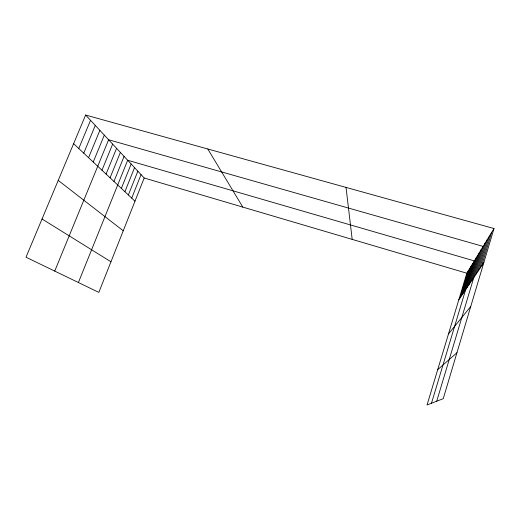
<?xml version="1.0" encoding="UTF-8"?>
<svg xmlns="http://www.w3.org/2000/svg" width="520" height="520" viewBox="0 0 520 520"><rect width="100%" height="100%" fill="white"/><g stroke="black" fill="none" stroke-linecap="round" stroke-linejoin="round"><path stroke-width="0.78" d="M436.722 401.213L483.132 246.402L108.615 139.75L54.724 271.089M475.657 274.775L485.147 243.094M477.581 271.908L487.234 239.655M479.583 268.938L489.404 236.093M481.663 265.85L491.654 232.388M494 228.534L443.235 398.691L427.043 404.963L466.824 273.214L494 228.534L85.631 115.037L26 257.218L98.82 292.383L144.177 177.996L85.631 115.037M461.416 295.925L469.684 268.515M462.793 293.885L471.178 266.052M464.217 291.772L472.726 263.517M431.476 403.247L474.318 260.891L127.673 160.245L78.403 282.522M467.2 287.339L475.969 258.187M468.767 285.012L477.666 255.385M470.385 282.601L479.427 252.493M472.062 280.111L481.247 249.503M460.083 297.908L468.234 270.901M128.362 194.968L137.845 171.184M131.716 198.114L141.056 174.636M124.91 191.731L134.55 167.642M121.355 188.403L131.157 163.995M113.945 181.454L124.078 156.383M110.071 177.827L120.387 152.412M101.972 170.235L112.658 144.099M106.087 174.089L116.578 148.317M93.223 162.038L104.312 135.129M88.569 157.677L99.873 130.351M83.752 153.166L95.284 125.418M78.773 148.499L90.538 120.315M458.79 299.832L483.828 262.632M448.5 333.899L470.743 306.481M437.71 369.642L456.95 352.729M144.177 177.996L466.824 273.214M42.036 218.978L110.948 261.794M58.227 180.381L123.24 230.789M73.619 143.669L134.986 201.175M207.805 148.993L242.794 207.097M346.028 187.408L352.19 239.382"/></g></svg>
